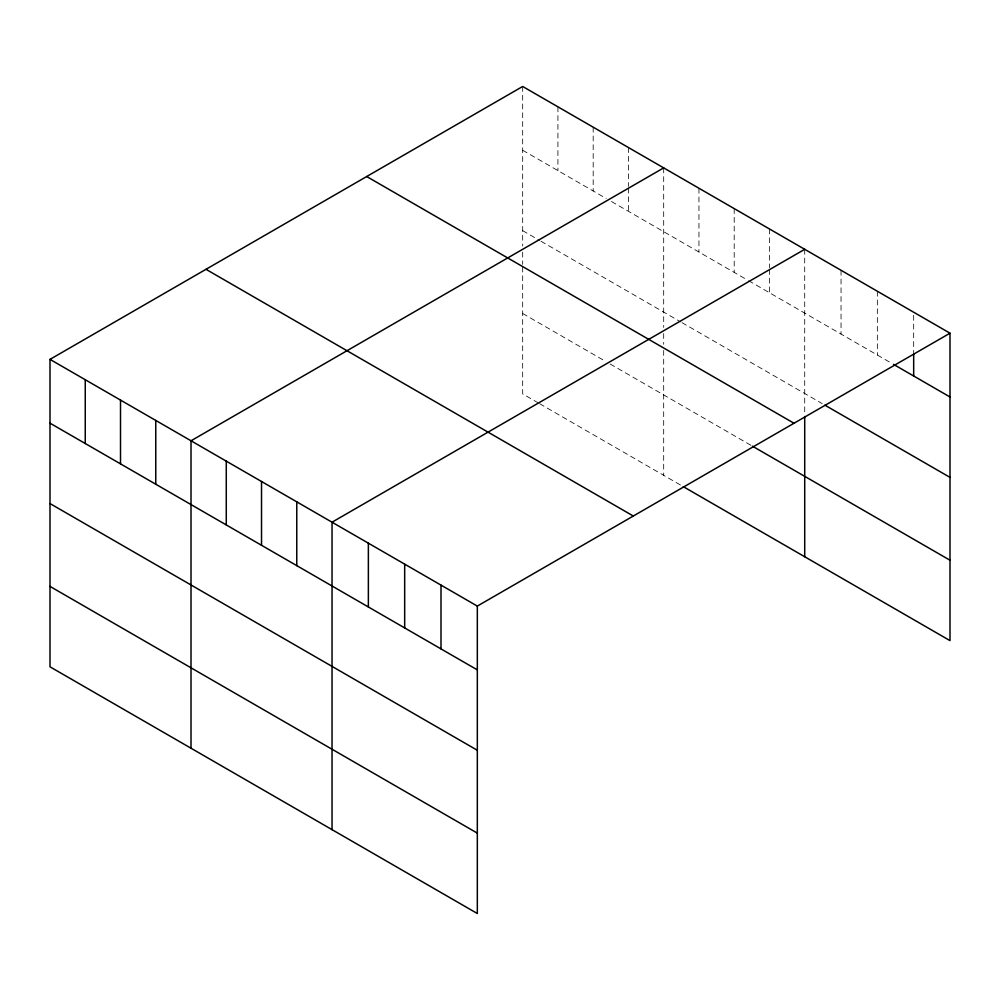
<?xml version="1.0" encoding="UTF-8"?>
<svg xmlns="http://www.w3.org/2000/svg" width="1000" height="1000" viewBox="0 0 1000 1000"><rect width="100%" height="100%" fill="white"/><g stroke="black" fill="none" stroke-linecap="round" stroke-linejoin="round"><path stroke-width="0.75" stroke-dasharray="5 3.75" d="M522.675 86.475L522.675 246.012M522.675 150.262L606.237 198.512M611.462 201.525L747.262 279.925M748.562 280.675L892.15 363.575M522.675 230.662L539.65 240.463M540.95 241.225L680.662 321.887M681.975 322.638L822.2 403.6M522.675 313.512L604.938 361M610.163 364.012L751.175 445.438M538.337 402.962L522.675 393.913L522.675 265.95M539.65 403.713L680.662 485.125M913.675 315.325L913.675 352.663M877.35 291.25L877.35 355.037M841.038 270.275L841.038 334.062M804.712 249.312L804.712 414.975M769.45 228.95L769.45 267.85M769.45 269.4L769.45 292.738M734.2 208.6L734.2 272.387M698.95 188.25L698.95 252.025M663.688 167.887L663.688 327.425M663.688 333.562L663.688 344.3M663.688 350.438L663.688 475.325M628.438 147.537L628.438 186.425M628.438 187.987L628.438 211.325M593.188 127.188L593.188 190.975M557.925 106.825L557.925 170.613M522.675 252.15L522.675 264.413"/><path stroke-width="1.5" d="M950 333.188L477.325 606.087L477.325 913.525L50 666.812L50 359.375L522.675 86.475L950 333.188L950 640.625L683.275 486.637M663.688 167.887L191.012 440.788L191.012 748.225M804.712 249.312L332.038 522.2L332.038 829.638M893.5 364.35L950 396.975M824.887 405.15L950 477.375M366.688 176.525L794.013 423.25M752.475 446.188L950 560.225M205.987 269.312L633.312 516.025M50 359.375L477.325 606.087M50 423.162L477.325 669.875M50 503.562L477.325 750.275M50 586.4L477.325 833.125M913.675 354.225L913.675 376M804.712 416.512L804.712 556.75M441 585.112L441 648.9M404.675 564.15L404.675 627.925M368.363 543.175L368.363 606.962M296.775 501.85L296.775 565.638M261.525 481.5L261.525 545.275M226.275 461.138L226.275 524.925M155.762 420.438L155.762 484.225M120.512 400.075L120.512 463.862M85.25 379.725L85.25 443.512"/></g></svg>
